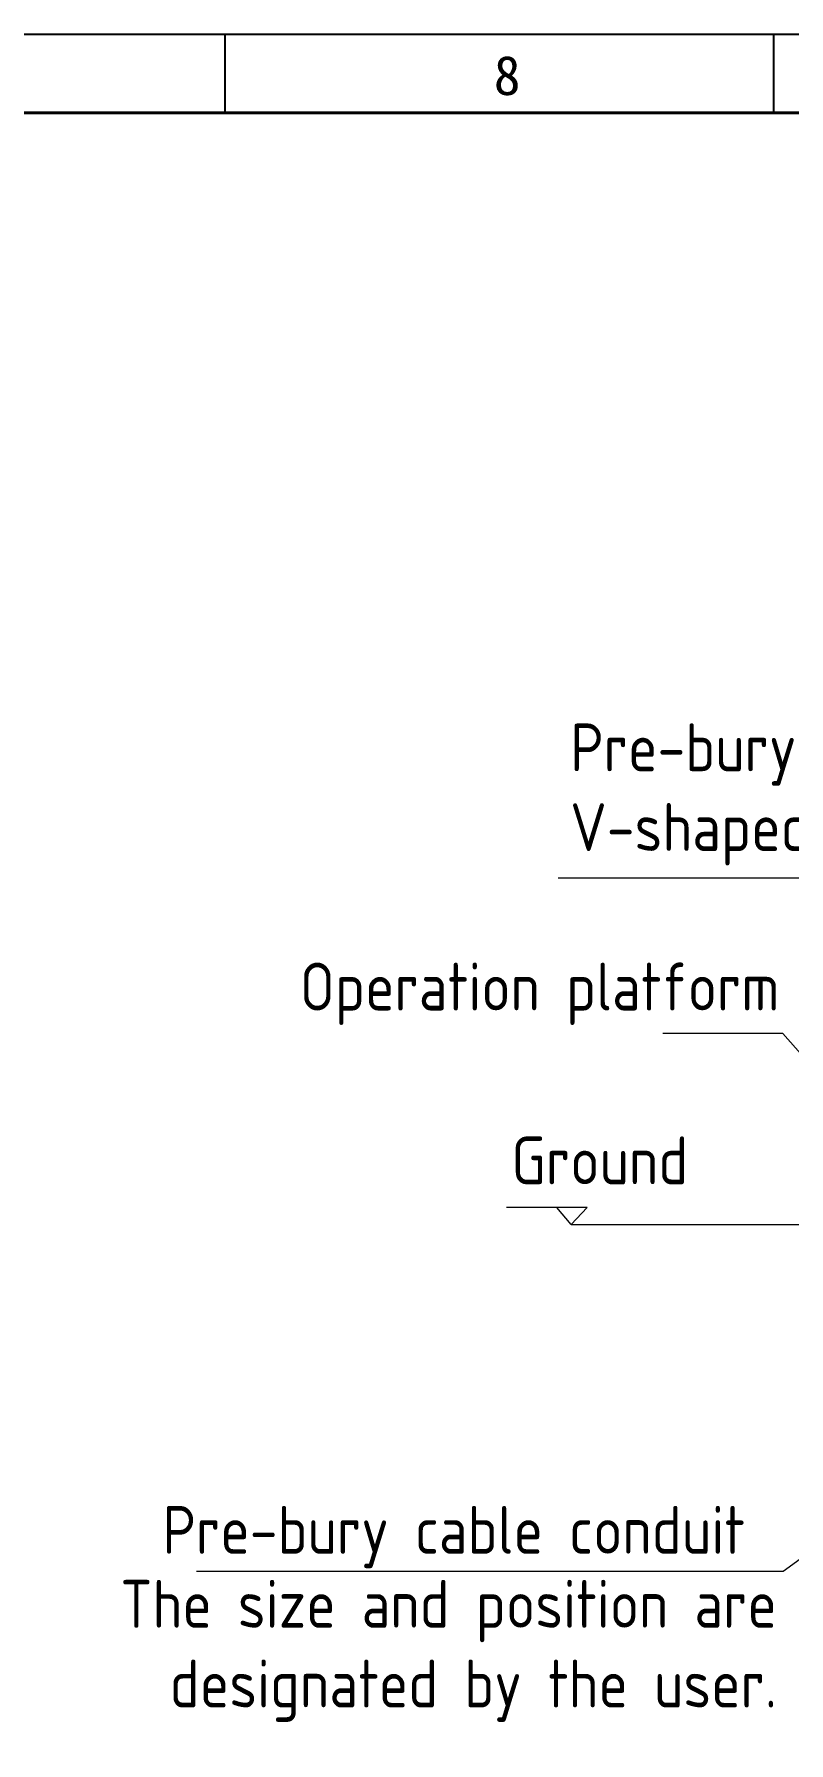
# Model space of a CAD drawing. Header units: millimetres. Extents: x 0 to 87554, y -20854 to 20404.
# Drawn here: x 75263 to 78423, y -8498 to -1349 of the extents above; entities that cross this region are included whole.
import ezdxf

# ---------------------------------------------------------------- set-up
doc = ezdxf.new("R2010")
doc.units = ezdxf.units.MM
doc.layers.get('0').update_dxf_attribs({"lineweight": 15})
doc.layers.add('FORM', color=7, linetype='Continuous')
doc.styles.add('GB', font='gbenor.shx', dxfattribs={"bigfont": 'gbcbig.shx'})
doc.styles.add('KEHUA', font='STFANGSO.TTF')
doc.styles.get("Standard").update_dxf_attribs({"font": 'isocp.shx', "width": 0.707, "bigfont": 'hztxt.shx'})
doc.dimstyles.new('ZGS', dxfattribs={"dimtxt": 25, "dimasz": 10, "dimexe": 5, "dimexo": 3, "dimgap": 5, "dimtad": 1, "dimtoh": 1, "dimdec": 0, "dimtxsty": 'Standard', "dimcen": 10, "dimclrd": 95, "dimclre": 95, "dimclrt": 95, "dimadec": 0, "dimazin": 0, "dimtfac": 1, "dimtdec": 0, "dimtmove": 0, "dimatfit": 3, "dimfxl": 1, "dimlwd": 13, "dimlwe": 13, "dimarcsym": 0})

# ---------------------------------------------------------------- blocks, each defined once
blk = doc.blocks.new('WET5Y56YRFTWEDFWRW536T4TE4RWEFWE')
at = {"layer": 'FORM', "color": 4}
for p, q in [((166710.9, -36495.1), (166710.9, -36823.5)), ((169009.5, -36495.1), (169009.5, -36823.5))]:
    blk.add_line(p, q, dxfattribs=at)
at = {"layer": 'FORM', "color": 6}
blk.add_lwpolyline([(150620.8, -36495.1), (178203.8, -36495.1), (178203.8, -56000.2), (150620.8, -56000.2)], close=True, dxfattribs=at)
at = {"layer": 'FORM', "color": 8, "lineweight": 40}
blk.add_lwpolyline([(150949.1, -55671.9), (177875.4, -55671.9), (177875.4, -36823.5), (150949.1, -36823.5)], close=True, dxfattribs=at)
at = {"layer": 'FORM', "color": 4, "style": 'KEHUA'}
blk.add_text('8', height=164.2, dxfattribs=at).set_placement((167837.8, -36749.5))

msp = doc.modelspace()

# ---------------------------------------------------------------- linework, layer by layer
for p, q in [((77578.449, -6258.558), (77241.615, -6258.558)), ((77512.157, -6328.912), (77451.488, -6258.558)), ((77512.157, -6328.912), (77578.449, -6258.558)), ((77512.157, -6328.912), (79028.202, -6328.912))]:
    msp.add_line(p, q)

# ---------------------------------------------------------------- block references
at = {"lineweight": -3}
msp.add_blockref('WET5Y56YRFTWEDFWRW536T4TE4RWEFWE', (-90649.85, 35145.742), dxfattribs=at)

# ---------------------------------------------------------------- texts
at = {"color": 34, "lineweight": 15, "char_height": 200, "style": 'GB'}
for s, insert, width, attachment_point in [('Pre-bury 10# V-shaped steel', (77507.753, -4827.102), 2067.61854, 7), ('Pre-bury cable conduit', (78239.824, -7767.445), 3267.40761, 9), ('The size and position are designated by the user.', (78373.45, -8410.409), 3012.78643, 9)]:
    msp.add_mtext(s, dxfattribs=dict(at, insert=insert, width=width, attachment_point=attachment_point))
for s, insert, attachment_point in [('Operation platform', (78384.526, -5494.445), 9), ('Ground', (77261.495, -6161.35), 7)]:
    msp.add_mtext(s, dxfattribs=dict(at, insert=insert, attachment_point=attachment_point))

# ---------------------------------------------------------------- leaders
at = {"color": 4, "lineweight": 13}
for points in [[(79123.819, -5823.912), (78495.329, -4880.226), (77457.976, -4880.226)], [(78661.339, -5828.912), (78397.855, -5530.219), (77896.157, -5530.219)], [(79028.202, -7322.857), (78399.712, -7780.49), (75942.322, -7780.49)]]:
    msp.add_leader(points, dimstyle='ZGS', override={"dimasz": 100, "dimgap": 5, "dimtad": 0, "dimfxl": 30}, dxfattribs=at)

doc.saveas('drawing.dxf')
